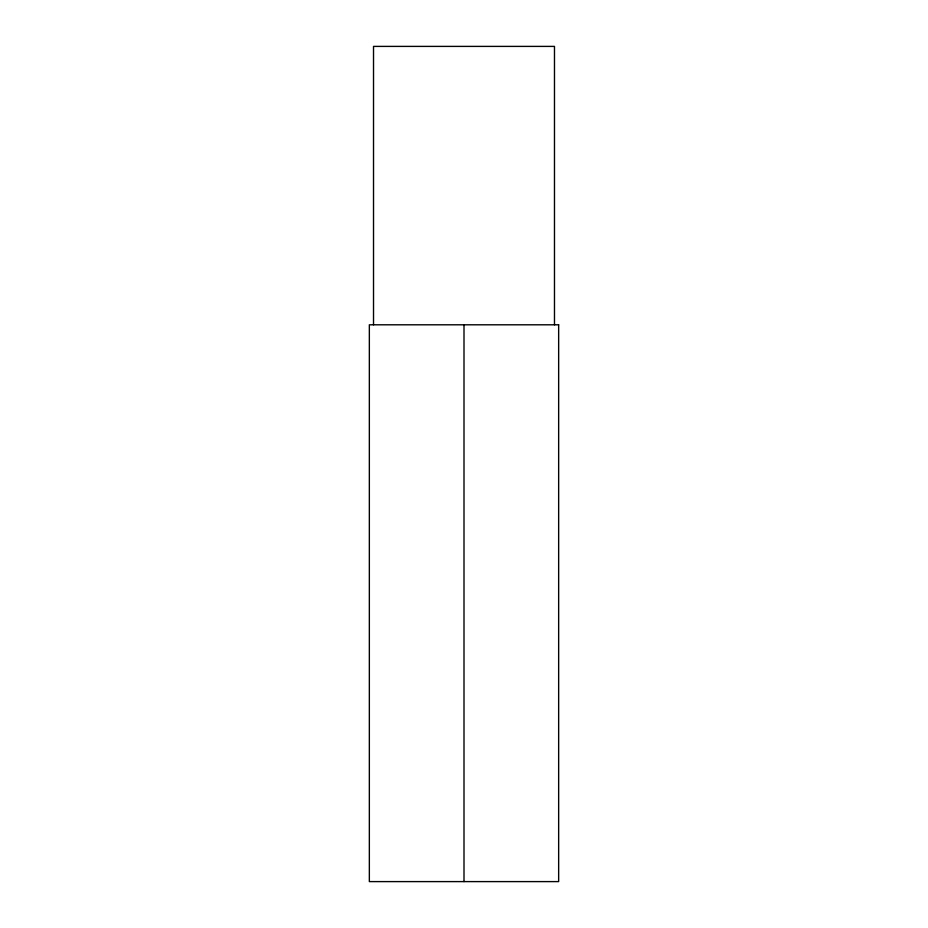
<?xml version="1.0" encoding="UTF-8"?>
<svg xmlns="http://www.w3.org/2000/svg" width="928" height="928" viewBox="0 0 928 928"><rect width="100%" height="100%" fill="white"/><g stroke="black" fill="none" stroke-linecap="round" stroke-linejoin="round"><path stroke-width="1.39" d="M554.48 324.8L554.48 46.4L373.52 46.4L373.52 324.8M464 324.8L464 881.6M558.656 324.8L369.344 324.8L369.344 881.6L558.656 881.6L558.656 324.8"/></g></svg>
